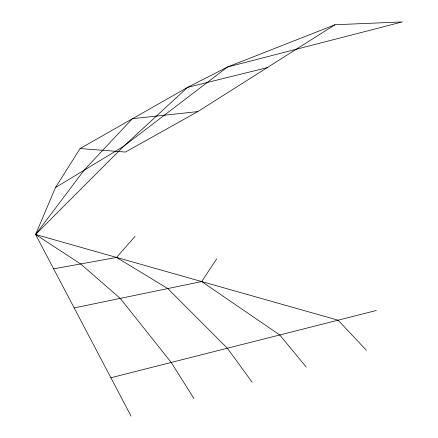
<?xml version="1.0" encoding="UTF-8"?>
<svg xmlns="http://www.w3.org/2000/svg" width="438" height="438" viewBox="0 0 438 438"><rect width="100%" height="100%" fill="white"/><g stroke="black" fill="none" stroke-linecap="round" stroke-linejoin="round"><path stroke-width="0.66" d="M55.495 187.546L123.554 146.352L227.503 67.003L402.407 21.9L334.95 24.758L227.503 67.003L187.601 87.354L80.088 148.548L55.495 187.546L35.593 234.505L131.033 416.1M74.181 307.93L201.683 281.552L216.717 258.809M53.65 268.861L116.524 257.429L135.09 236.339M80.088 148.548L125.46 152.057L197.806 111.586L334.95 24.758M110.869 377.737L376.297 310.509M267.678 67.518L187.601 87.354L123.554 146.352L35.593 234.505L80.625 263.955L120.247 298.398L171.231 362.45L193.903 398.52M197.806 111.586L132.375 118.698L84.408 169.829L35.593 234.505L338.081 320.189L366.376 350.285M116.524 257.429L167.781 288.565L227.371 348.226L252.157 382.226M201.683 281.552L279.734 334.966L306.282 367.093"/></g></svg>
